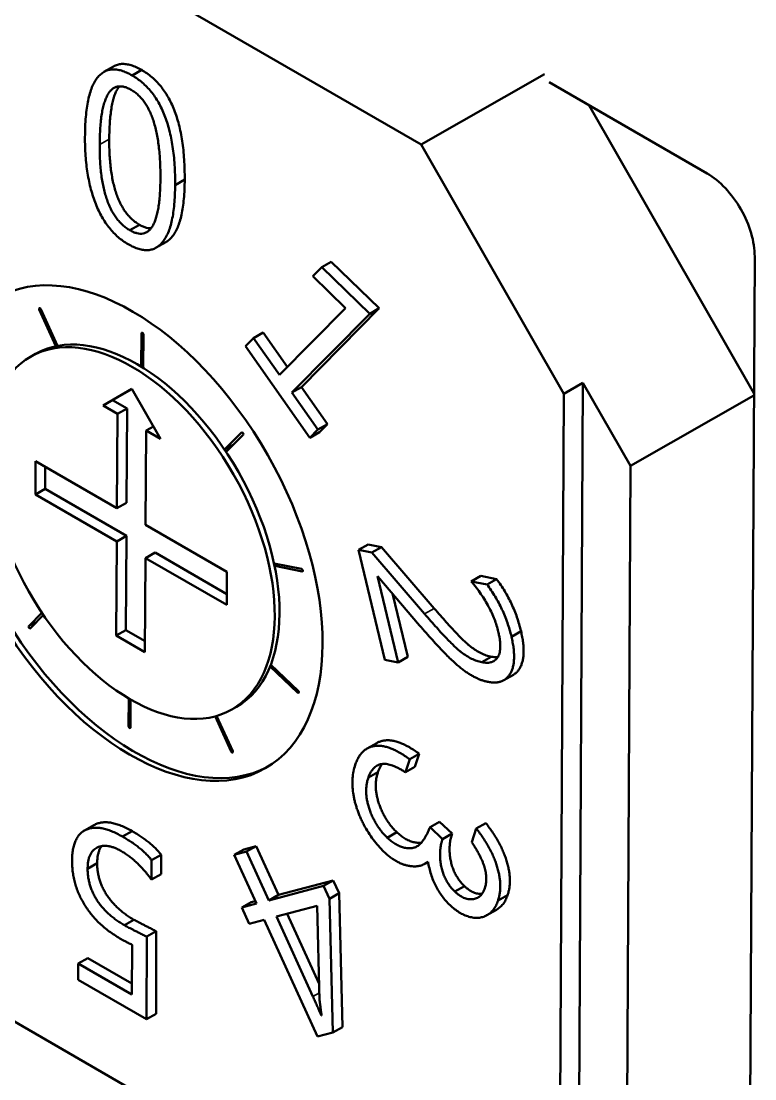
# Model space of a CAD drawing. Header units: millimetres. Extents: x -32 to 1138, y -135 to 348.
# Drawn here: x 323 to 327.34, y 273.3 to 279.55 of the extents above; entities that cross this region are included whole.
import ezdxf

# ---------------------------------------------------------------- set-up
doc = ezdxf.new("R2010")
doc.units = ezdxf.units.MM
doc.layers.add('외형선(ISO)', color=7, linetype='Continuous', lineweight=50)
doc.layers.add('좁은 외형선(ISO)', color=7, linetype='Continuous', lineweight=35)

msp = doc.modelspace()

# ---------------------------------------------------------------- linework, layer by layer
at = {"layer": '외형선(ISO)'}
for p, q in [((325.3687, 278.82522), (321.12606, 281.27471)), ((323.49374, 279.25434), (323.55031, 279.28661)), ((323.7166, 279.26603), (323.66003, 279.23376)), ((325.3687, 278.82522), (326.09766, 279.24105)), ((327.05916, 278.65416), (326.12484, 279.19359)), ((326.36184, 279.05676), (327.33614, 277.3557)), ((326.21216, 277.35262), (325.3687, 278.82522)), ((323.97103, 278.61802), (323.91446, 278.58576)), ((323.70284, 278.35152), (323.64628, 278.31925)), ((323.80284, 278.21609), (323.85941, 278.24835)), ((324.83742, 278.13244), (324.78085, 278.10017)), ((324.83742, 278.13244), (325.12122, 277.85801)), ((327.30852, 272.005), (327.34031, 278.16329)), ((324.72926, 278.04781), (324.78085, 278.10017)), ((324.78085, 278.10017), (325.06465, 277.82575)), ((324.92213, 277.85926), (324.72926, 278.04781)), ((323.20974, 277.63406), (323.11081, 277.85066)), ((323.12, 277.85308), (323.21893, 277.63648)), ((324.53173, 277.46351), (324.92213, 277.85926)), ((325.06465, 277.82575), (324.60484, 277.3595)), ((325.12122, 277.85801), (324.66141, 277.39177)), ((325.12122, 277.85801), (325.06465, 277.82575)), ((323.71439, 277.51299), (323.71541, 277.70953)), ((323.72672, 277.703), (323.7257, 277.50646)), ((324.43462, 277.71422), (324.37805, 277.68195)), ((324.43462, 277.71422), (324.578, 277.51041)), ((323.21791, 277.63872), (323.20974, 277.63406)), ((323.21893, 277.63648), (323.20974, 277.63406)), ((324.33024, 277.63334), (324.37805, 277.68195)), ((324.71036, 277.09284), (324.33024, 277.63334)), ((324.37805, 277.68195), (324.53173, 277.46351)), ((323.08843, 277.5878), (323.06014, 277.57166)), ((323.72577, 277.51948), (323.71439, 277.51299)), ((323.7257, 277.50646), (323.71439, 277.51299)), ((323.48841, 277.28245), (323.65913, 277.38101)), ((323.6593, 277.38072), (323.54498, 277.31472)), ((323.65913, 277.38101), (323.82782, 277.08649)), ((324.66141, 277.39177), (324.60484, 277.3595)), ((324.66141, 277.39177), (324.81474, 277.17372)), ((326.32529, 277.41716), (326.21216, 277.35262)), ((326.32529, 277.41716), (326.29655, 271.84848)), ((326.60644, 276.92629), (326.32529, 277.41716)), ((323.54498, 277.31472), (323.48841, 277.28245)), ((323.54498, 277.31472), (323.62983, 277.26573)), ((324.75817, 277.14145), (324.60484, 277.3595)), ((326.18341, 271.78394), (326.21216, 277.35262)), ((327.33607, 277.3425), (326.60644, 276.92629)), ((323.57327, 277.23346), (323.48841, 277.28245)), ((323.62983, 277.26573), (323.57327, 277.23346)), ((323.62983, 277.26573), (323.62696, 276.70886)), ((323.57039, 276.67659), (323.57327, 277.23346)), ((323.74297, 277.13548), (323.7401, 276.57861)), ((323.78578, 277.1599), (323.74297, 277.13548)), ((323.82782, 277.08649), (323.74297, 277.13548)), ((324.20706, 277.02235), (324.30763, 277.12377)), ((324.75817, 277.14145), (324.71036, 277.09284)), ((324.76692, 277.12511), (324.71036, 277.09284)), ((324.75817, 277.14145), (324.81474, 277.17372)), ((324.81474, 277.17372), (324.76692, 277.12511)), ((324.31674, 277.11078), (324.21617, 277.00936)), ((324.2577, 277.05124), (324.20706, 277.02235)), ((324.21617, 277.00936), (324.20706, 277.02235)), ((323.08854, 276.75766), (323.08956, 276.9542)), ((323.08956, 276.9542), (323.57039, 276.67659)), ((323.14579, 276.92173), (323.14511, 276.78993)), ((326.58108, 272.01275), (326.60644, 276.92629)), ((323.14511, 276.78993), (323.08854, 276.75766)), ((323.56938, 276.48005), (323.08854, 276.75766)), ((323.14511, 276.78993), (323.62594, 276.51232)), ((323.62696, 276.70886), (323.57039, 276.67659)), ((323.7401, 276.57861), (324.22093, 276.301)), ((323.62594, 276.51232), (323.56938, 276.48005)), ((323.62594, 276.51232), (323.62307, 275.95545)), ((323.5665, 275.92318), (323.56938, 276.48005)), ((325.05552, 276.46206), (324.99896, 276.42979)), ((325.05552, 276.46206), (325.13387, 276.44645)), ((325.13387, 276.44645), (325.0773, 276.41418)), ((325.13387, 276.44645), (325.44586, 276.08408)), ((323.73908, 276.38207), (323.73621, 275.8252)), ((323.79565, 276.41434), (323.73908, 276.38207)), ((324.21992, 276.10446), (323.73908, 276.38207)), ((323.79565, 276.41434), (324.22025, 276.16919)), ((324.99896, 276.42979), (325.0773, 276.41418)), ((325.15364, 275.78054), (324.99896, 276.42979)), ((325.0773, 276.41418), (325.38929, 276.05181)), ((324.503, 276.33508), (324.49956, 276.34956)), ((324.49956, 276.34956), (324.66128, 276.31711)), ((324.52088, 276.34528), (324.503, 276.33508)), ((324.66471, 276.30263), (324.503, 276.33508)), ((324.22093, 276.301), (324.21992, 276.10446)), ((325.11135, 276.27408), (325.23267, 275.76492)), ((325.1134, 276.27369), (325.11135, 276.27408)), ((325.35961, 275.98385), (325.1134, 276.27369)), ((325.72184, 276.27639), (325.66527, 276.24412)), ((325.72184, 276.27639), (325.81449, 276.25784)), ((325.81449, 276.25784), (325.75792, 276.22558)), ((325.66527, 276.24412), (325.75792, 276.22558)), ((325.19999, 276.17175), (325.28924, 275.79719)), ((323.0493, 275.98015), (323.12702, 276.05852)), ((323.13593, 276.04533), (323.05841, 275.96716)), ((323.62307, 275.95545), (323.5665, 275.92318)), ((323.62307, 275.95545), (323.73654, 275.88994)), ((325.959, 275.94913), (325.90243, 275.91686)), ((323.73621, 275.8252), (323.5665, 275.92318)), ((324.47662, 275.74115), (324.48018, 275.7516)), ((324.48018, 275.7516), (324.64126, 275.59768)), ((325.23267, 275.76492), (325.15364, 275.78054)), ((325.23267, 275.76492), (325.28924, 275.79719)), ((325.78331, 275.79863), (325.72674, 275.76636)), ((324.48569, 275.74633), (324.47662, 275.74115)), ((324.6377, 275.58723), (324.47662, 275.74115)), ((325.85764, 275.66011), (325.91421, 275.69238)), ((323.63932, 275.38793), (323.64017, 275.55216)), ((323.65148, 275.54557), (323.65064, 275.3814)), ((324.27762, 275.50313), (324.24933, 275.487)), ((324.24604, 275.23785), (324.15066, 275.44668)), ((324.15979, 275.44922), (324.25523, 275.24027)), ((325.04956, 275.25656), (325.10613, 275.28883)), ((325.30119, 275.19255), (325.2754, 275.11603)), ((325.35776, 275.22482), (325.30119, 275.19255)), ((325.35776, 275.22482), (325.33196, 275.14829)), ((325.33196, 275.14829), (325.2754, 275.11603)), ((325.11324, 275.11701), (325.05667, 275.08475)), ((325.47776, 274.82364), (325.42119, 274.79137)), ((325.47776, 274.82364), (325.55138, 274.75348)), ((325.75083, 274.81583), (325.69426, 274.78357)), ((323.37784, 274.77131), (323.43441, 274.80358)), ((323.65946, 274.76845), (323.60289, 274.73618)), ((325.22478, 274.76178), (325.16821, 274.72952)), ((325.42119, 274.79137), (325.49482, 274.72122)), ((325.55138, 274.75348), (325.49482, 274.72122)), ((325.66726, 274.70379), (325.69426, 274.78357)), ((321.09224, 274.72333), (326.18341, 271.78394)), ((323.77538, 274.59632), (323.83195, 274.62859)), ((323.83195, 274.62859), (323.83153, 274.51431)), ((324.32046, 274.66027), (324.2639, 274.62801)), ((324.2639, 274.62801), (324.33679, 274.64732)), ((324.3959, 274.33974), (324.2639, 274.62801)), ((324.32046, 274.66027), (324.39336, 274.67959)), ((324.39336, 274.67959), (324.33679, 274.64732)), ((324.33679, 274.64732), (324.46879, 274.35906)), ((324.39336, 274.67959), (324.52536, 274.39133)), ((323.45355, 274.57853), (323.39699, 274.54626)), ((323.77538, 274.59632), (323.77496, 274.48204)), ((325.39016, 274.57493), (325.40953, 274.58598)), ((323.83153, 274.51431), (323.77496, 274.48204)), ((324.46879, 274.35906), (324.79179, 274.44505)), ((324.52536, 274.39133), (324.84836, 274.47732)), ((324.84836, 274.47732), (324.79179, 274.44505)), ((324.79179, 274.44505), (324.82686, 274.36853)), ((324.84836, 274.47732), (324.88343, 274.4008)), ((325.62412, 274.44356), (325.56755, 274.41129)), ((324.52536, 274.39133), (324.46879, 274.35906)), ((324.88343, 274.4008), (324.82686, 274.36853)), ((324.88343, 274.4008), (324.90287, 273.61007)), ((325.87973, 274.38977), (325.82317, 274.3575)), ((324.36438, 274.34863), (324.30781, 274.31636)), ((324.30781, 274.31636), (324.3959, 274.33974)), ((324.35164, 274.22076), (324.30781, 274.31636)), ((324.36438, 274.34863), (324.38885, 274.35513)), ((324.75351, 274.32756), (324.51263, 274.26346)), ((324.76852, 273.76822), (324.75351, 274.32756)), ((324.82686, 274.36853), (324.84631, 273.5778)), ((324.51263, 274.26346), (324.72926, 273.7905)), ((324.76589, 273.86628), (324.57622, 274.28038)), ((325.7573, 274.27156), (325.81387, 274.30383)), ((323.67073, 274.24484), (323.61417, 274.21257)), ((324.43973, 274.24414), (324.35164, 274.22076)), ((324.75582, 273.55382), (324.43973, 274.24414)), ((323.74662, 274.14459), (323.74496, 273.65707)), ((323.80319, 274.17685), (323.74662, 274.14459)), ((323.80319, 274.17685), (323.80153, 273.68934)), ((323.65877, 273.80319), (323.65977, 274.0966)), ((323.39747, 274.01838), (323.3409, 273.98611)), ((323.39747, 274.01838), (323.65899, 273.86788)), ((323.34058, 273.88975), (323.3409, 273.98611)), ((323.3409, 273.98611), (323.65877, 273.80319)), ((323.74496, 273.65707), (323.34058, 273.88975)), ((323.80153, 273.68934), (323.74496, 273.65707)), ((324.78025, 273.6794), (324.77846, 273.67837)), ((324.77846, 273.67837), (324.78034, 273.67887)), ((324.84631, 273.5778), (324.75582, 273.55382)), ((324.90287, 273.61007), (324.84631, 273.5778))]:
    msp.add_line(p, q, dxfattribs=at)
for centre, major_axis, start_param, end_param in [((327.05747, 278.32659), (-0.1982, 0.34744), 3.9299978, 5.5007942), ((323.68302, 276.54546), (-0.79279, 1.38978), 0.0175212, 3.1240714), ((323.11541, 277.85187), (-0.00396, 0.00695), 4.5583164, 7.699909), ((323.68302, 276.54546), (-0.5946, 1.04233), 3.1415927, 6.2831853), ((323.72106, 277.70626), (-0.00396, 0.00695), 3.9299978, 7.0715905), ((324.31219, 277.11727), (-0.00396, 0.00695), 3.3016793, 6.443272), ((324.66299, 276.30987), (0.00396, -0.00695), 5.8149534, 8.9565461), ((323.05385, 275.97365), (0.00396, -0.00695), 3.3016793, 6.443272), ((324.63948, 275.59246), (0.00396, -0.00695), 5.1866349, 8.3282276), ((323.64498, 275.38466), (0.00396, -0.00695), 3.9299978, 7.0715905), ((324.25064, 275.23906), (0.00396, -0.00695), 4.5583164, 7.699909)]:
    msp.add_ellipse(centre, major_axis=major_axis, ratio=0.5807915, start_param=start_param, end_param=end_param, dxfattribs=at)
for major_axis in [(-0.79279, 1.38978), (-0.5946, 1.04233)]:
    msp.add_ellipse((323.65474, 276.52933), major_axis=major_axis, ratio=0.5807915, dxfattribs=at)
for points, knots in [([(323.38129, 278.86969), (323.38164, 278.89042), (323.38233, 278.93067), (323.38577, 278.98768), (323.39162, 279.03935), (323.39969, 279.08572), (323.40965, 279.12721), (323.42205, 279.16334), (323.43669, 279.19425), (323.45353, 279.21991), (323.47251, 279.24027), (323.49358, 279.25524), (323.51642, 279.26525), (323.54136, 279.26986), (323.56843, 279.26862), (323.59723, 279.26259), (323.62805, 279.25095), (323.64919, 279.23959), (323.66003, 279.23376)], [0, 0, 0, 0, 0.0000955612, 0.0001855723, 0.0002696794, 0.0003484138, 0.0004220098, 0.0004912695, 0.0005560052, 0.0006170518, 0.0006750636, 0.0007299535, 0.000782974, 0.0008350541, 0.0008870718, 0.0009399968, 0.0009945751, 0.0010520531, 0.0010520531, 0.0010520531, 0.0010520531]), ([(323.55031, 279.28661), (323.55048, 279.28671), (323.5578, 279.29086), (323.57299, 279.29752), (323.59793, 279.30213), (323.625, 279.30089), (323.6538, 279.29486), (323.68461, 279.28322), (323.70575, 279.27186), (323.7166, 279.26603)], [0.00072866624, 0.00072866624, 0.00072866624, 0.00072866624, 0.00072995355, 0.00078297402, 0.00083505411, 0.00088707177, 0.00093999682, 0.00099457507, 0.0010520531, 0.0010520531, 0.0010520531, 0.0010520531]), ([(323.7166, 279.26603), (323.72699, 279.25968), (323.74723, 279.24732), (323.77651, 279.22423), (323.80395, 279.19891), (323.82918, 279.17034), (323.85237, 279.13914), (323.87348, 279.10517), (323.89262, 279.06853), (323.90955, 279.02908), (323.92447, 278.98704), (323.93715, 278.94221), (323.94786, 278.89473), (323.95683, 278.84446), (323.96345, 278.7916), (323.96795, 278.73606), (323.97081, 278.67757), (323.97095, 278.63828), (323.97103, 278.61802)], [0, 0, 0, 0, 0.00005493988, 0.00010698356, 0.00015714569, 0.00020622393, 0.00025469603, 0.00030418726, 0.00035559596, 0.00040914008, 0.00046639707, 0.00052718477, 0.0005927969, 0.00066303542, 0.00073809192, 0.00081889945, 0.00090540187, 0.00099744905, 0.00099744905, 0.00099744905, 0.00099744905]), ([(323.66003, 279.23376), (323.67042, 279.22741), (323.69066, 279.21505), (323.71995, 279.19197), (323.74738, 279.16664), (323.77262, 279.13808), (323.79581, 279.10687), (323.81691, 279.0729), (323.83605, 279.03626), (323.85298, 278.99681), (323.8679, 278.95477), (323.88059, 278.90994), (323.89129, 278.86246), (323.90027, 278.81219), (323.90688, 278.75933), (323.91139, 278.7038), (323.91424, 278.6453), (323.91438, 278.60601), (323.91446, 278.58576)], [0, 0, 0, 0, 0.00005493704, 0.00010697803, 0.00015713757, 0.00020621328, 0.00025468287, 0.00030417154, 0.00035557759, 0.00040911894, 0.00046637297, 0.00052715753, 0.00059276627, 0.00066300116, 0.00073805378, 0.00081885713, 0.00090535508, 0.00099739751, 0.00099739751, 0.00099739751, 0.00099739751]), ([(323.46834, 278.82496), (323.46854, 278.84223), (323.46892, 278.87573), (323.47146, 278.92313), (323.47511, 278.96656), (323.48046, 279.00557), (323.48697, 279.04062), (323.49516, 279.0713), (323.50455, 279.09804), (323.51558, 279.12043), (323.52793, 279.13876), (323.54165, 279.15304), (323.55699, 279.16297), (323.5738, 279.16868), (323.59219, 279.16979), (323.61181, 279.16716), (323.63304, 279.15982), (323.64766, 279.15209), (323.65516, 279.14812)], [0, 0, 0, 0, 0.00007937639, 0.00015403589, 0.00022346924, 0.00028813623, 0.00034815764, 0.00040379517, 0.00045522813, 0.00050287737, 0.00054702857, 0.00058816268, 0.00062707935, 0.00066454776, 0.00070101872, 0.00073764794, 0.00077538195, 0.00081515772, 0.00081515772, 0.00081515772, 0.00081515772]), ([(323.52491, 278.85723), (323.52511, 278.87449), (323.52548, 278.908), (323.52802, 278.9554), (323.53168, 278.99883), (323.53702, 279.03784), (323.54354, 279.07289), (323.55172, 279.10357), (323.56112, 279.13031), (323.57178, 279.15196), (323.5798, 279.16404), (323.58374, 279.16911)], [0, 0, 0, 0, 0.00007937639, 0.00015403589, 0.00022346924, 0.00028813623, 0.00034815764, 0.00040379517, 0.00045522813, 0.00050287737, 0.00054229009, 0.00054229009, 0.00054229009, 0.00054229009]), ([(323.65516, 279.14812), (323.66221, 279.1438), (323.67601, 279.13535), (323.69594, 279.11837), (323.71463, 279.09943), (323.73174, 279.0776), (323.74756, 279.05348), (323.76171, 279.0267), (323.77456, 278.99748), (323.78619, 278.9658), (323.79614, 278.93159), (323.80478, 278.8949), (323.81199, 278.85575), (323.81788, 278.81412), (323.82236, 278.77), (323.82546, 278.72335), (323.82727, 278.6741), (323.82733, 278.6408), (323.82737, 278.6236)], [0, 0, 0, 0, 0.00003716591, 0.00007272272, 0.00010766151, 0.0001423897, 0.00017789238, 0.00021537587, 0.0002551206, 0.00029808852, 0.00034447267, 0.00039479317, 0.0004493457, 0.00050806827, 0.00057143581, 0.00063959526, 0.00071266464, 0.00079073975, 0.00079073975, 0.00079073975, 0.00079073975]), ([(323.6363, 278.23655), (323.62614, 278.24278), (323.60631, 278.25495), (323.57749, 278.27756), (323.55064, 278.30331), (323.52543, 278.33159), (323.50246, 278.36324), (323.48104, 278.39737), (323.46199, 278.43468), (323.44463, 278.47454), (323.42941, 278.51688), (323.41611, 278.5614), (323.4053, 278.60791), (323.39607, 278.65652), (323.38936, 278.70702), (323.38431, 278.75968), (323.38156, 278.81433), (323.38138, 278.85088), (323.38129, 278.86969)], [0, 0, 0, 0, 0.00005347997, 0.00010438809, 0.00015363112, 0.00020220001, 0.00025076615, 0.0003004365, 0.00035204424, 0.00040656975, 0.00046382735, 0.00052410945, 0.00058778566, 0.00065514332, 0.00072635595, 0.00080209563, 0.00088222166, 0.00096725762, 0.00096725762, 0.00096725762, 0.00096725762]), ([(323.64628, 278.31925), (323.639, 278.32373), (323.62479, 278.3325), (323.60421, 278.34927), (323.58502, 278.3682), (323.56739, 278.38967), (323.55105, 278.41326), (323.53633, 278.43939), (323.523, 278.46774), (323.51115, 278.4984), (323.50087, 278.53126), (323.49183, 278.56652), (323.48425, 278.60404), (323.47825, 278.6438), (323.47348, 278.68596), (323.47053, 278.73025), (323.46839, 278.77718), (323.46836, 278.80869), (323.46834, 278.82496)], [0, 0, 0, 0, 0.0000383722, 0.00007498712, 0.00011057042, 0.00014564823, 0.00018113329, 0.00021815788, 0.000257234, 0.00029854189, 0.00034326188, 0.00039124299, 0.00044335862, 0.00049921996, 0.00055938947, 0.0006242929, 0.00069351723, 0.00076742907, 0.00076742907, 0.00076742907, 0.00076742907]), ([(323.70284, 278.35152), (323.69557, 278.356), (323.68136, 278.36476), (323.66078, 278.38154), (323.64158, 278.40047), (323.62396, 278.42194), (323.60762, 278.44553), (323.5929, 278.47166), (323.57956, 278.50001), (323.56772, 278.53067), (323.55744, 278.56353), (323.5484, 278.59879), (323.54082, 278.6363), (323.53482, 278.67607), (323.53005, 278.71823), (323.5271, 278.76252), (323.52495, 278.80945), (323.52493, 278.84096), (323.52491, 278.85723)], [0, 0, 0, 0, 0.0000383722, 0.00007498712, 0.00011057042, 0.00014564823, 0.00018113329, 0.00021815788, 0.000257234, 0.00029854189, 0.00034326188, 0.00039124299, 0.00044335862, 0.00049921996, 0.00055938947, 0.0006242929, 0.00069351723, 0.00076742907, 0.00076742907, 0.00076742907, 0.00076742907]), ([(323.82737, 278.6236), (323.82716, 278.6072), (323.82675, 278.57549), (323.8245, 278.53041), (323.82075, 278.48943), (323.81567, 278.45235), (323.80922, 278.41928), (323.80153, 278.39001), (323.79218, 278.365), (323.78171, 278.34365), (323.76974, 278.32642), (323.75632, 278.31309), (323.74134, 278.30412), (323.72518, 278.29864), (323.70732, 278.29792), (323.68828, 278.30066), (323.6677, 278.30773), (323.65355, 278.31534), (323.64628, 278.31925)], [0, 0, 0, 0, 0.00007539475, 0.00014576651, 0.00021184253, 0.0002731331, 0.00033009078, 0.00038290697, 0.00043192029, 0.00047696118, 0.00051920559, 0.00055849039, 0.00059587028, 0.00063161571, 0.00066682721, 0.00070236638, 0.00073882639, 0.00077734484, 0.00077734484, 0.00077734484, 0.00077734484]), ([(323.91446, 278.58576), (323.91411, 278.56595), (323.91343, 278.52753), (323.90998, 278.47308), (323.90413, 278.42366), (323.89613, 278.379), (323.88594, 278.3392), (323.87355, 278.3042), (323.85872, 278.27441), (323.84192, 278.24927), (323.8229, 278.22937), (323.80196, 278.21451), (323.77901, 278.20506), (323.7543, 278.20043), (323.72738, 278.20176), (323.69871, 278.20806), (323.66815, 278.21911), (323.64709, 278.23064), (323.6363, 278.23655)], [0, 0, 0, 0, 0.0000913661, 0.0001771891, 0.0002580242, 0.0003341063, 0.0004057423, 0.0004730146, 0.0005367759, 0.000597041, 0.0006545684, 0.0007092409, 0.000761874, 0.0008135438, 0.0008651682, 0.0009177223, 0.0009720628, 0.0010292305, 0.0010292305, 0.0010292305, 0.0010292305]), ([(323.97103, 278.61802), (323.97068, 278.59821), (323.97, 278.55979), (323.96655, 278.50535), (323.96069, 278.45593), (323.9527, 278.41127), (323.94251, 278.37147), (323.93012, 278.33647), (323.91529, 278.30668), (323.89849, 278.28153), (323.87991, 278.2621), (323.86623, 278.25225), (323.85941, 278.24835)], [0, 0, 0, 0, 0.00009136607, 0.00017718915, 0.00025802417, 0.00033410634, 0.00040574227, 0.0004730146, 0.00053677586, 0.00059704096, 0.00065456836, 0.00070525074, 0.00070525074, 0.00070525074, 0.00070525074]), ([(323.77239, 278.3307), (323.76957, 278.33057), (323.76064, 278.33065), (323.74485, 278.33293), (323.72427, 278.34), (323.71012, 278.34761), (323.70284, 278.35152)], [0.00064992167, 0.00064992167, 0.00064992167, 0.00064992167, 0.00066682721, 0.00070236638, 0.00073882639, 0.00077734484, 0.00077734484, 0.00077734484, 0.00077734484]), ([(325.81449, 276.25784), (325.82295, 276.24616), (325.83973, 276.22299), (325.86273, 276.18652), (325.88408, 276.14932), (325.9031, 276.11098), (325.92017, 276.07175), (325.93537, 276.03166), (325.94858, 275.99057), (325.95549, 275.96308), (325.959, 275.94913)], [0, 0, 0, 0, 0.00005438541, 0.00010778712, 0.00016081062, 0.00021409605, 0.00026762546, 0.00032194848, 0.00037755509, 0.00043483078, 0.00043483078, 0.00043483078, 0.00043483078]), ([(325.82485, 275.94685), (325.82171, 275.95903), (325.81544, 275.98337), (325.80221, 276.02039), (325.78629, 276.0575), (325.76766, 276.09481), (325.74618, 276.13222), (325.72191, 276.16968), (325.69486, 276.20739), (325.67531, 276.23166), (325.66527, 276.24412)], [0, 0, 0, 0, 0.00004984099, 0.00009959001, 0.00015012289, 0.00020182047, 0.00025495662, 0.00031043264, 0.00036825689, 0.00042921776, 0.00042921776, 0.00042921776, 0.00042921776]), ([(325.75792, 276.22558), (325.76639, 276.21389), (325.78316, 276.19072), (325.80617, 276.15425), (325.82751, 276.11706), (325.84653, 276.07871), (325.8636, 276.03949), (325.87881, 275.99939), (325.89202, 275.9583), (325.89893, 275.93081), (325.90243, 275.91686)], [0, 0, 0, 0, 0.00005438541, 0.00010778712, 0.00016081062, 0.00021409605, 0.00026762546, 0.00032194848, 0.00037755509, 0.00043483078, 0.00043483078, 0.00043483078, 0.00043483078]), ([(325.44586, 276.08408), (325.45814, 276.06981), (325.4817, 276.04244), (325.51593, 276.00409), (325.54712, 275.96946), (325.57557, 275.93931), (325.60108, 275.91298), (325.62373, 275.89072), (325.64362, 275.87263), (325.66614, 275.85401), (325.69246, 275.83603), (325.72323, 275.81883), (325.75376, 275.80571), (325.77343, 275.801), (325.78331, 275.79863)], [0, 0, 0, 0, 0.00007332352, 0.00014060067, 0.00020143708, 0.00025628977, 0.00030475991, 0.00034745931, 0.00038409753, 0.00041489376, 0.00047001405, 0.00052427149, 0.00057840406, 0.0006329387, 0.0006329387, 0.0006329387, 0.0006329387]), ([(325.38929, 276.05181), (325.40157, 276.03754), (325.42513, 276.01017), (325.45936, 275.97182), (325.49056, 275.93719), (325.519, 275.90705), (325.54451, 275.88071), (325.56717, 275.85845), (325.58705, 275.84036), (325.60957, 275.82174), (325.63589, 275.80377), (325.66666, 275.78656), (325.69719, 275.77344), (325.71686, 275.76873), (325.72674, 275.76636)], [0, 0, 0, 0, 0.00007332352, 0.00014060067, 0.00020143708, 0.00025628977, 0.00030475991, 0.00034745931, 0.00038409753, 0.00041489376, 0.00047001405, 0.00052427149, 0.00057840406, 0.0006329387, 0.0006329387, 0.0006329387, 0.0006329387]), ([(325.7616, 275.65067), (325.75538, 275.65207), (325.74298, 275.65485), (325.72399, 275.66084), (325.70471, 275.66867), (325.68512, 275.678), (325.66519, 275.68892), (325.64499, 275.7014), (325.6245, 275.71536), (325.60341, 275.73143), (325.58086, 275.75003), (325.55641, 275.77244), (325.52943, 275.79827), (325.50019, 275.82821), (325.4683, 275.86144), (325.43421, 275.89894), (325.39761, 275.93992), (325.37258, 275.96886), (325.35961, 275.98385)], [0, 0, 0, 0, 0.00003424601, 0.00006825898, 0.00010241877, 0.00013692602, 0.00017191292, 0.00020750628, 0.00024352888, 0.00028043858, 0.00032019132, 0.00036523638, 0.00041496034, 0.00047020593, 0.00053082417, 0.00059653687, 0.00066781705, 0.00074442203, 0.00074442203, 0.00074442203, 0.00074442203]), ([(325.72674, 275.76636), (325.73245, 275.7654), (325.74358, 275.76352), (325.75934, 275.76276), (325.77374, 275.76385), (325.78652, 275.76719), (325.79801, 275.77208), (325.80799, 275.77905), (325.81658, 275.78792), (325.8237, 275.79872), (325.82915, 275.81148), (325.83344, 275.82562), (325.83582, 275.84176), (325.83677, 275.85947), (325.83612, 275.87894), (325.83405, 275.90004), (325.83013, 275.92291), (325.82664, 275.93873), (325.82485, 275.94685)], [0, 0, 0, 0, 0.00003168514, 0.00006173827, 0.00009048791, 0.00011795097, 0.00014406074, 0.00016972708, 0.00019528999, 0.00022069002, 0.00024629435, 0.00027225489, 0.00029873408, 0.0003261134, 0.00035466579, 0.00038492683, 0.0004165785, 0.00044996802, 0.00044996802, 0.00044996802, 0.00044996802]), ([(325.959, 275.94913), (325.9615, 275.93772), (325.96638, 275.91545), (325.9716, 275.88329), (325.97435, 275.85335), (325.97494, 275.82551), (325.97327, 275.79983), (325.96947, 275.77618), (325.96308, 275.75493), (325.95488, 275.7356), (325.94459, 275.71876), (325.93216, 275.70493), (325.9216, 275.69677), (325.91536, 275.69304), (325.91421, 275.69238)], [0, 0, 0, 0, 0.00004690598, 0.00009151602, 0.00013427726, 0.00017556883, 0.00021544827, 0.00025459916, 0.0002935106, 0.00033244016, 0.00037095645, 0.00040900634, 0.00044691461, 0.00045536857, 0.00045536857, 0.00045536857, 0.00045536857]), ([(325.90243, 275.91686), (325.90493, 275.90545), (325.90981, 275.88319), (325.91503, 275.85103), (325.91778, 275.82109), (325.91838, 275.79325), (325.9167, 275.76756), (325.9129, 275.74391), (325.90651, 275.72266), (325.89832, 275.70333), (325.88803, 275.68649), (325.87559, 275.67266), (325.86131, 275.66163), (325.84511, 275.65354), (325.8271, 275.64817), (325.80693, 275.64633), (325.7851, 275.64671), (325.76955, 275.64933), (325.7616, 275.65067)], [0, 0, 0, 0, 0.00004690598, 0.00009151602, 0.00013427726, 0.00017556883, 0.00021544827, 0.00025459916, 0.0002935106, 0.00033244016, 0.00037095645, 0.00040900634, 0.00044691461, 0.00048514944, 0.00052416723, 0.00056450065, 0.00060660422, 0.00065067237, 0.00065067237, 0.00065067237, 0.00065067237]), ([(325.78331, 275.79863), (325.78902, 275.79767), (325.80015, 275.79579), (325.81275, 275.79518), (325.81964, 275.79543), (325.82143, 275.79554)], [0, 0, 0, 0, 0.000031685137, 0.000061738275, 0.000072396176, 0.000072396176, 0.000072396176, 0.000072396176]), ([(324.97898, 275.16021), (324.98195, 275.1683), (324.98777, 275.18418), (324.99877, 275.20508), (325.0109, 275.22359), (325.02486, 275.23888), (325.04037, 275.25137), (325.05725, 275.2612), (325.07576, 275.26806), (325.09568, 275.27214), (325.11703, 275.27324), (325.13965, 275.27137), (325.1636, 275.26594), (325.18877, 275.25757), (325.21518, 275.246), (325.2428, 275.23144), (325.27166, 275.21356), (325.29118, 275.19967), (325.30119, 275.19255)], [0, 0, 0, 0, 0.00004689546, 0.00009205157, 0.00013562184, 0.0001782256, 0.00022007289, 0.00026174832, 0.00030298667, 0.00034500933, 0.00038736696, 0.00043004864, 0.00047364331, 0.00051836268, 0.00056484633, 0.00061311329, 0.00066345061, 0.00071640931, 0.00071640931, 0.00071640931, 0.00071640931]), ([(325.10613, 275.28883), (325.10875, 275.29032), (325.11714, 275.2947), (325.13233, 275.30033), (325.15225, 275.30441), (325.1736, 275.30551), (325.19622, 275.30364), (325.22017, 275.29821), (325.24533, 275.28983), (325.27174, 275.27827), (325.29937, 275.2637), (325.32823, 275.24583), (325.34775, 275.23194), (325.35776, 275.22482)], [0.00024248814, 0.00024248814, 0.00024248814, 0.00024248814, 0.00026174832, 0.00030298667, 0.00034500933, 0.00038736696, 0.00043004864, 0.00047364331, 0.00051836268, 0.00056484633, 0.00061311329, 0.00066345061, 0.00071640931, 0.00071640931, 0.00071640931, 0.00071640931]), ([(325.14869, 274.64621), (325.13758, 274.65733), (325.11534, 274.67958), (325.08448, 274.71819), (325.05566, 274.76009), (325.03415, 274.79764), (325.0182, 274.82872), (325.00749, 274.85228), (324.99778, 274.87579), (324.98921, 274.89926), (324.98182, 274.92273), (324.9756, 274.94611), (324.97066, 274.96939), (324.96528, 275.00038), (324.96189, 275.03824), (324.96244, 275.08163), (324.96794, 275.12281), (324.97525, 275.14757), (324.97898, 275.16021)], [0, 0, 0, 0, 0.00006215607, 0.00012443188, 0.00018714757, 0.00025200498, 0.00028475816, 0.00031716156, 0.00034888597, 0.00038073313, 0.00041245195, 0.0004442043, 0.00047615155, 0.00050851661, 0.00057359991, 0.00063911711, 0.00070586863, 0.00077542549, 0.00077542549, 0.00077542549, 0.00077542549]), ([(325.14268, 275.166), (325.13777, 275.16526), (325.12796, 275.16379), (325.11452, 275.15874), (325.10192, 275.15202), (325.09058, 275.14286), (325.08049, 275.1314), (325.07135, 275.118), (325.06316, 275.10257), (325.05887, 275.09077), (325.05667, 275.08475)], [0, 0, 0, 0, 0.00003046879, 0.00006090226, 0.00009138428, 0.00012219811, 0.00015366367, 0.00018596527, 0.00021958263, 0.00025461863, 0.00025461863, 0.00025461863, 0.00025461863]), ([(325.13885, 275.16541), (325.13835, 275.16479), (325.13457, 275.16002), (325.12792, 275.15027), (325.11973, 275.13484), (325.11543, 275.12304), (325.11324, 275.11701)], [0.00014871108, 0.00014871108, 0.00014871108, 0.00014871108, 0.00015366367, 0.00018596527, 0.00021958263, 0.00025461863, 0.00025461863, 0.00025461863, 0.00025461863]), ([(325.2754, 275.11603), (325.26849, 275.12039), (325.25512, 275.12883), (325.2356, 275.13935), (325.21726, 275.14849), (325.20003, 275.1557), (325.18401, 275.16097), (325.16903, 275.16475), (325.15528, 275.16646), (325.14679, 275.16615), (325.14268, 275.166)], [0, 0, 0, 0, 0.00003667913, 0.00007094653, 0.00010348806, 0.00013412744, 0.00016300549, 0.00019020581, 0.00021637581, 0.00024096807, 0.00024096807, 0.00024096807, 0.00024096807]), ([(325.05667, 275.08475), (325.05446, 275.0777), (325.05013, 275.06392), (325.04596, 275.04173), (325.04372, 275.0191), (325.04362, 274.99581), (325.04537, 274.97212), (325.04889, 274.94798), (325.05494, 274.9232), (325.06256, 274.89824), (325.07174, 274.8735), (325.08223, 274.84964), (325.09372, 274.82683), (325.10651, 274.80521), (325.12027, 274.78458), (325.13502, 274.76485), (325.15113, 274.74644), (325.16246, 274.73521), (325.16821, 274.72952)], [0, 0, 0, 0, 0.0000391771, 0.00007666175, 0.00011274923, 0.00014747339, 0.00018175975, 0.000215344, 0.00024875602, 0.00028277804, 0.00031638982, 0.00034882533, 0.00038021335, 0.00041106928, 0.00044170748, 0.00047241461, 0.00050347398, 0.00053550093, 0.00053550093, 0.00053550093, 0.00053550093]), ([(325.11324, 275.11701), (325.11103, 275.10997), (325.1067, 275.09619), (325.10253, 275.074), (325.10029, 275.05137), (325.10019, 275.02808), (325.10194, 275.00439), (325.10546, 274.98025), (325.1115, 274.95547), (325.11913, 274.93051), (325.12831, 274.90577), (325.13879, 274.88191), (325.15029, 274.8591), (325.16307, 274.83748), (325.17684, 274.81685), (325.19159, 274.79712), (325.20769, 274.7787), (325.21903, 274.76748), (325.22478, 274.76178)], [0, 0, 0, 0, 0.0000391771, 0.00007666175, 0.00011274923, 0.00014747339, 0.00018175975, 0.000215344, 0.00024875602, 0.00028277804, 0.00031638982, 0.00034882533, 0.00038021335, 0.00041106928, 0.00044170748, 0.00047241461, 0.00050347398, 0.00053550093, 0.00053550093, 0.00053550093, 0.00053550093]), ([(323.43441, 274.80358), (323.43742, 274.8053), (323.4471, 274.81028), (323.46459, 274.81645), (323.48758, 274.82044), (323.51219, 274.82088), (323.53852, 274.81758), (323.56647, 274.81064), (323.596, 274.80032), (323.62719, 274.78629), (323.64851, 274.7745), (323.65946, 274.76845)], [0.00036349524, 0.00036349524, 0.00036349524, 0.00036349524, 0.00038557578, 0.00043282462, 0.00048021197, 0.0005282328, 0.00057697822, 0.00062757972, 0.0006798741, 0.0007341813, 0.00079146385, 0.00079146385, 0.00079146385, 0.00079146385]), ([(325.75083, 274.81583), (325.75829, 274.80618), (325.77285, 274.78735), (325.79317, 274.75828), (325.81154, 274.72933), (325.82825, 274.70057), (325.84282, 274.67183), (325.85566, 274.64332), (325.86675, 274.61484), (325.87568, 274.58666), (325.88295, 274.5589), (325.88821, 274.53199), (325.89179, 274.5059), (325.89307, 274.48089), (325.89288, 274.45648), (325.89051, 274.43312), (325.88605, 274.41083), (325.88186, 274.39687), (325.87973, 274.38977)], [0, 0, 0, 0, 0.00004621454, 0.0000901435, 0.00013284229, 0.00017393326, 0.00021369186, 0.00025280302, 0.00029113556, 0.00032953638, 0.00036724292, 0.00040454098, 0.00044113841, 0.00047759361, 0.00051454722, 0.00055199854, 0.00058998665, 0.00062924399, 0.00062924399, 0.00062924399, 0.00062924399]), ([(323.30517, 274.59295), (323.30543, 274.60466), (323.30594, 274.62751), (323.30996, 274.65898), (323.31631, 274.68716), (323.32537, 274.71186), (323.33701, 274.73308), (323.35084, 274.75141), (323.36773, 274.76566), (323.3868, 274.7767), (323.40803, 274.78418), (323.43101, 274.78817), (323.45562, 274.78861), (323.48195, 274.78532), (323.5099, 274.77837), (323.53944, 274.76805), (323.57062, 274.75402), (323.59194, 274.74223), (323.60289, 274.73618)], [0, 0, 0, 0, 0.00005342939, 0.00010427284, 0.00015327118, 0.00020035962, 0.00024666242, 0.00029259803, 0.00033859583, 0.00038557578, 0.00043282462, 0.00048021197, 0.0005282328, 0.00057697822, 0.00062757972, 0.0006798741, 0.0007341813, 0.00079146385, 0.00079146385, 0.00079146385, 0.00079146385]), ([(323.65946, 274.76845), (323.66886, 274.76291), (323.68701, 274.75222), (323.71333, 274.7353), (323.73776, 274.71802), (323.76036, 274.70078), (323.781, 274.6831), (323.7998, 274.66537), (323.8168, 274.64745), (323.82703, 274.63471), (323.83195, 274.62859)], [0, 0, 0, 0, 0.00004993386, 0.0000963295, 0.00013990506, 0.00018044932, 0.00021787155, 0.00025258915, 0.00028520988, 0.0003153577, 0.0003153577, 0.0003153577, 0.0003153577]), ([(325.16821, 274.72952), (325.17602, 274.72247), (325.19162, 274.7084), (325.21596, 274.69209), (325.24058, 274.6791), (325.26511, 274.67086), (325.28899, 274.66637), (325.31147, 274.6665), (325.33185, 274.67184), (325.34765, 274.67954), (325.3593, 274.68876), (325.36833, 274.6974), (325.37689, 274.70859), (325.38597, 274.72113), (325.39475, 274.73599), (325.40379, 274.75249), (325.4125, 274.77127), (325.41822, 274.78451), (325.42119, 274.79137)], [0, 0, 0, 0, 0.00004294069, 0.00008573014, 0.00012869285, 0.00017306603, 0.00021776172, 0.00026151158, 0.00030539502, 0.00035019133, 0.0003742445, 0.00040041169, 0.00042913477, 0.00046032569, 0.00049441474, 0.00053092588, 0.00057005258, 0.00061206795, 0.00061206795, 0.00061206795, 0.00061206795]), ([(325.22478, 274.76178), (325.23259, 274.75474), (325.24819, 274.74067), (325.27252, 274.72436), (325.29715, 274.71137), (325.32168, 274.70313), (325.34555, 274.69864), (325.36144, 274.69873), (325.36929, 274.69985), (325.3701, 274.69997)], [0, 0, 0, 0, 0.00004294069, 0.00008573014, 0.00012869285, 0.00017306603, 0.00021776172, 0.00026151158, 0.00026655801, 0.00026655801, 0.00026655801, 0.00026655801]), ([(325.55138, 274.75348), (325.54866, 274.74451), (325.5433, 274.72686), (325.53841, 274.69818), (325.53629, 274.66844), (325.53721, 274.63793), (325.54045, 274.60789), (325.54629, 274.57899), (325.5542, 274.55177), (325.56481, 274.52631), (325.57725, 274.50268), (325.59148, 274.48105), (325.60698, 274.46086), (325.61837, 274.44936), (325.62412, 274.44356)], [0, 0, 0, 0, 0.00004964596, 0.00009766856, 0.00014418627, 0.0001897314, 0.00023301755, 0.00027248909, 0.0003090079, 0.00034325106, 0.00037590717, 0.00040782336, 0.00043945132, 0.00047159953, 0.00047159953, 0.00047159953, 0.00047159953]), ([(325.69426, 274.78357), (325.70172, 274.77391), (325.71628, 274.75509), (325.7366, 274.72601), (325.75497, 274.69706), (325.77169, 274.6683), (325.78625, 274.63956), (325.79909, 274.61105), (325.81018, 274.58257), (325.81911, 274.55439), (325.82638, 274.52663), (325.83165, 274.49972), (325.83523, 274.47363), (325.8365, 274.44862), (325.83631, 274.42421), (325.83394, 274.40086), (325.82948, 274.37856), (325.82529, 274.3646), (325.82317, 274.3575)], [0, 0, 0, 0, 0.00004621454, 0.0000901435, 0.00013284229, 0.00017393326, 0.00021369186, 0.00025280302, 0.00029113556, 0.00032953638, 0.00036724292, 0.00040454098, 0.00044113841, 0.00047759361, 0.00051454722, 0.00055199854, 0.00058998665, 0.00062924399, 0.00062924399, 0.00062924399, 0.00062924399]), ([(323.60289, 274.73618), (323.6123, 274.73064), (323.63044, 274.71995), (323.65676, 274.70303), (323.68119, 274.68575), (323.7038, 274.66851), (323.72443, 274.65084), (323.74323, 274.6331), (323.76023, 274.61518), (323.77046, 274.60244), (323.77538, 274.59632)], [0, 0, 0, 0, 0.00004993386, 0.0000963295, 0.00013990506, 0.00018044932, 0.00021787155, 0.00025258915, 0.00028520988, 0.0003153577, 0.0003153577, 0.0003153577, 0.0003153577]), ([(325.49482, 274.72122), (325.49209, 274.71224), (325.48673, 274.69459), (325.48185, 274.66591), (325.47972, 274.63617), (325.48064, 274.60566), (325.48388, 274.57562), (325.48972, 274.54672), (325.49763, 274.5195), (325.50825, 274.49404), (325.52068, 274.47041), (325.53491, 274.44878), (325.55042, 274.42859), (325.56181, 274.41709), (325.56755, 274.41129)], [0, 0, 0, 0, 0.00004964596, 0.00009766856, 0.00014418627, 0.0001897314, 0.00023301755, 0.00027248909, 0.0003090079, 0.00034325106, 0.00037590717, 0.00040782336, 0.00043945132, 0.00047159953, 0.00047159953, 0.00047159953, 0.00047159953]), ([(325.74513, 274.43197), (325.74757, 274.44043), (325.75234, 274.45698), (325.75444, 274.48539), (325.75244, 274.5154), (325.747, 274.54184), (325.74067, 274.56384), (325.73415, 274.58135), (325.72653, 274.59974), (325.71746, 274.61892), (325.70677, 274.63892), (325.6951, 274.65996), (325.68161, 274.68163), (325.67213, 274.69627), (325.66726, 274.70379)], [0, 0, 0, 0, 0.00004644651, 0.00009080731, 0.00013400295, 0.00017734195, 0.00019997841, 0.000223774, 0.00024863534, 0.00027528487, 0.00030322123, 0.00033322191, 0.00036495467, 0.00039846318, 0.00039846318, 0.00039846318, 0.00039846318]), ([(323.59971, 274.64818), (323.59245, 274.65217), (323.57823, 274.65999), (323.55744, 274.66925), (323.53767, 274.6759), (323.51893, 274.68), (323.50113, 274.68177), (323.48429, 274.6812), (323.4685, 274.678), (323.45393, 274.67221), (323.44056, 274.66448), (323.42902, 274.65419), (323.41913, 274.6418), (323.41105, 274.62712), (323.40478, 274.61013), (323.40027, 274.59104), (323.39757, 274.56964), (323.39718, 274.55418), (323.39699, 274.54626)], [0, 0, 0, 0, 0.00003798875, 0.00007440662, 0.0001092459, 0.00014339035, 0.00017676499, 0.00020966588, 0.00024256677, 0.00027582922, 0.00030875282, 0.00034084998, 0.00037269405, 0.00040492655, 0.00043728432, 0.00047080489, 0.00050519828, 0.00054140909, 0.00054140909, 0.00054140909, 0.00054140909]), ([(323.48079, 274.68027), (323.47913, 274.67819), (323.47438, 274.67168), (323.46762, 274.65938), (323.46135, 274.6424), (323.45684, 274.62331), (323.45414, 274.6019), (323.45375, 274.58645), (323.45355, 274.57853)], [0.00035654112, 0.00035654112, 0.00035654112, 0.00035654112, 0.00037269405, 0.00040492655, 0.00043728432, 0.00047080489, 0.00050519828, 0.00054140909, 0.00054140909, 0.00054140909, 0.00054140909]), ([(323.77496, 274.48204), (323.76779, 274.49136), (323.75365, 274.50976), (323.73174, 274.53554), (323.70989, 274.55954), (323.68791, 274.5813), (323.66598, 274.60111), (323.64398, 274.61903), (323.62186, 274.6348), (323.60708, 274.64373), (323.59971, 274.64818)], [0, 0, 0, 0, 0.0000449343, 0.00008866122, 0.00013108569, 0.00017228412, 0.00021257196, 0.00025215739, 0.00029152276, 0.00033065758, 0.00033065758, 0.00033065758, 0.00033065758]), ([(325.30901, 274.56076), (325.30229, 274.56181), (325.28905, 274.56389), (325.26877, 274.56951), (325.24859, 274.57684), (325.22842, 274.58693), (325.20834, 274.59828), (325.18835, 274.61238), (325.16833, 274.62819), (325.15528, 274.64017), (325.14869, 274.64621)], [0, 0, 0, 0, 0.00003791983, 0.00007467647, 0.00011108201, 0.00014673558, 0.00018198461, 0.00021771827, 0.00025358504, 0.0002901287, 0.0002901287, 0.0002901287, 0.0002901287]), ([(323.58802, 274.13447), (323.57714, 274.14098), (323.55595, 274.15364), (323.52509, 274.17498), (323.49609, 274.19788), (323.46891, 274.22195), (323.44356, 274.2475), (323.42013, 274.27441), (323.39856, 274.30283), (323.37894, 274.33245), (323.36153, 274.36314), (323.34617, 274.3944), (323.33332, 274.42631), (323.32285, 274.45879), (323.31491, 274.49177), (323.30909, 274.52533), (323.30564, 274.55939), (323.30533, 274.58159), (323.30517, 274.59295)], [0, 0, 0, 0, 0.00005749109, 0.0001119292, 0.00016364694, 0.00021323198, 0.00026048611, 0.0003065296, 0.00035119857, 0.00039569577, 0.0004395032, 0.00048273848, 0.00052601103, 0.00056992874, 0.00061507343, 0.00066175544, 0.00071064555, 0.00076186643, 0.00076186643, 0.00076186643, 0.00076186643]), ([(323.45355, 274.57853), (323.45365, 274.57043), (323.45384, 274.55464), (323.45655, 274.53027), (323.4608, 274.50636), (323.46685, 274.4828), (323.47457, 274.45959), (323.48428, 274.43675), (323.49566, 274.41421), (323.50891, 274.39213), (323.52382, 274.37075), (323.54024, 274.35003), (323.55829, 274.33049), (323.57777, 274.31142), (323.59887, 274.29339), (323.62148, 274.27632), (323.64559, 274.25971), (323.66217, 274.2499), (323.67073, 274.24484)], [0, 0, 0, 0, 0.00003635213, 0.00007091952, 0.00010399172, 0.00013591429, 0.00016707105, 0.00019803662, 0.00022910364, 0.00026090938, 0.00029348063, 0.00032656891, 0.00036109012, 0.00039696116, 0.0004349433, 0.00047503039, 0.00051718671, 0.00056215795, 0.00056215795, 0.00056215795, 0.00056215795]), ([(325.40923, 274.5876), (325.40201, 274.58245), (325.38783, 274.57231), (325.36336, 274.56333), (325.33732, 274.55871), (325.31846, 274.56007), (325.30901, 274.56076)], [0, 0, 0, 0, 0.00005685185, 0.00011179419, 0.00016586463, 0.00022019389, 0.00022019389, 0.00022019389, 0.00022019389]), ([(325.53951, 274.33054), (325.53116, 274.33891), (325.51476, 274.35536), (325.49222, 274.38319), (325.47214, 274.41282), (325.45437, 274.44432), (325.43944, 274.47778), (325.42648, 274.51291), (325.41624, 274.54993), (325.41162, 274.57476), (325.40923, 274.5876)], [0, 0, 0, 0, 0.00004689896, 0.00009207502, 0.00013614159, 0.0001806869, 0.00022625287, 0.00027354638, 0.00032355112, 0.00037706915, 0.00037706915, 0.00037706915, 0.00037706915]), ([(323.39699, 274.54626), (323.39708, 274.53816), (323.39727, 274.52237), (323.39998, 274.498), (323.40424, 274.47409), (323.41028, 274.45054), (323.41801, 274.42732), (323.42771, 274.40448), (323.43909, 274.38194), (323.45234, 274.35987), (323.46725, 274.33848), (323.48367, 274.31777), (323.50173, 274.29823), (323.5212, 274.27915), (323.5423, 274.26113), (323.56491, 274.24406), (323.58902, 274.22744), (323.60561, 274.21763), (323.61417, 274.21257)], [0, 0, 0, 0, 0.00003635213, 0.00007091952, 0.00010399172, 0.00013591429, 0.00016707105, 0.00019803662, 0.00022910364, 0.00026090938, 0.00029348063, 0.00032656891, 0.00036109012, 0.00039696116, 0.0004349433, 0.00047503039, 0.00051718671, 0.00056215795, 0.00056215795, 0.00056215795, 0.00056215795]), ([(325.62412, 274.44356), (325.62845, 274.43956), (325.637, 274.43165), (325.65019, 274.42171), (325.66335, 274.41354), (325.67651, 274.40695), (325.68965, 274.40187), (325.70276, 274.39878), (325.71572, 274.39738), (325.72416, 274.39752), (325.7283, 274.39785)], [0, 0, 0, 0, 0.00002376564, 0.00004697064, 0.00006991627, 0.00009289279, 0.0001161455, 0.00013970505, 0.00016442169, 0.00018935113, 0.00018935113, 0.00018935113, 0.00018935113]), ([(325.56755, 274.41129), (325.57188, 274.40729), (325.58044, 274.39938), (325.59362, 274.38944), (325.60678, 274.38127), (325.61994, 274.37468), (325.63309, 274.3696), (325.64619, 274.36651), (325.65925, 274.3651), (325.6722, 274.36534), (325.68467, 274.36722), (325.6962, 274.3712), (325.7069, 274.37672), (325.71659, 274.38409), (325.72532, 274.39333), (325.73292, 274.40447), (325.7398, 274.41721), (325.74333, 274.42698), (325.74513, 274.43197)], [0, 0, 0, 0, 0.00002376564, 0.00004697064, 0.00006991627, 0.00009289279, 0.0001161455, 0.00013970505, 0.00016442169, 0.00018985788, 0.00021596156, 0.00024139949, 0.00026688443, 0.00029285189, 0.00031870985, 0.0003457823, 0.00037335934, 0.00040218303, 0.00040218303, 0.00040218303, 0.00040218303]), ([(325.87973, 274.38977), (325.876, 274.38009), (325.8686, 274.36088), (325.85333, 274.33674), (325.83496, 274.31772), (325.82105, 274.30792), (325.81387, 274.30383)], [0, 0, 0, 0, 0.00005671386, 0.00011252972, 0.00016792339, 0.00022063251, 0.00022063251, 0.00022063251, 0.00022063251]), ([(325.82317, 274.3575), (325.81944, 274.34782), (325.81204, 274.32861), (325.79676, 274.30447), (325.77801, 274.28506), (325.75649, 274.27009), (325.73267, 274.25984), (325.70687, 274.25533), (325.67967, 274.25568), (325.65116, 274.26188), (325.62239, 274.27252), (325.59398, 274.28751), (325.56616, 274.30649), (325.54839, 274.32252), (325.53951, 274.33054)], [0, 0, 0, 0, 0.00005671386, 0.00011252972, 0.00016792339, 0.00022407738, 0.00027904963, 0.00033227881, 0.00038436496, 0.00043669874, 0.00048798232, 0.00053704426, 0.00058540503, 0.00063375211, 0.00063375211, 0.00063375211, 0.00063375211]), ([(323.61417, 274.21257), (323.61728, 274.21083), (323.6242, 274.20697), (323.63559, 274.20074), (323.64902, 274.19394), (323.66455, 274.18562), (323.68213, 274.17668), (323.70178, 274.16705), (323.7235, 274.15593), (323.73869, 274.14848), (323.74662, 274.14459)], [0, 0, 0, 0, 0.00001652787, 0.00003666746, 0.00006043398, 0.00008780197, 0.00011910146, 0.00015373753, 0.00019227108, 0.00023444224, 0.00023444224, 0.00023444224, 0.00023444224]), ([(323.67073, 274.24484), (323.67385, 274.2431), (323.68076, 274.23924), (323.69216, 274.23301), (323.70558, 274.22621), (323.72112, 274.21788), (323.73869, 274.20895), (323.75835, 274.19932), (323.78007, 274.1882), (323.79526, 274.18075), (323.80319, 274.17685)], [0, 0, 0, 0, 0.00001652787, 0.00003666746, 0.00006043398, 0.00008780197, 0.00011910146, 0.00015373753, 0.00019227108, 0.00023444224, 0.00023444224, 0.00023444224, 0.00023444224]), ([(323.65977, 274.0966), (323.65235, 274.10031), (323.63847, 274.10726), (323.61907, 274.11763), (323.60259, 274.12615), (323.59255, 274.13188), (323.58802, 274.13447)], [0, 0, 0, 0, 0.00003943593, 0.00007372333, 0.00010289445, 0.00012693455, 0.00012693455, 0.00012693455, 0.00012693455]), ([(324.72926, 273.7905), (324.73309, 273.78204), (324.74101, 273.76459), (324.75299, 273.73744), (324.7656, 273.70853), (324.7741, 273.68861), (324.77846, 273.67837)], [0, 0, 0, 0, 0.0000351042, 0.00007244663, 0.00011245048, 0.00015470226, 0.00015470226, 0.00015470226, 0.00015470226]), ([(324.78034, 273.67887), (324.77955, 273.68373), (324.77767, 273.6953), (324.77497, 273.71504), (324.77187, 273.73995), (324.76971, 273.75819), (324.76852, 273.76822)], [0, 0, 0, 0, 0.00002056363, 0.0000489667, 0.00008428111, 0.00012745131, 0.00012745131, 0.00012745131, 0.00012745131])]:
    msp.add_open_spline(points, degree=3, knots=knots, dxfattribs=at)
at = {"layer": '좁은 외형선(ISO)'}
for p, q in [((323.46834, 278.82496), (323.52491, 278.85723)), ((323.11879, 277.85521), (323.11081, 277.85066)), ((323.72113, 277.71279), (323.71541, 277.70953)), ((324.30892, 277.1245), (324.30763, 277.12377)), ((324.66471, 276.30263), (324.66835, 276.30471)), ((325.44586, 276.08408), (325.38929, 276.05181)), ((323.0493, 275.98015), (323.09993, 276.00903)), ((324.6377, 275.58723), (324.64488, 275.59133)), ((323.63932, 275.38793), (323.6507, 275.39442)), ((324.24604, 275.23785), (324.25421, 275.24251)), ((324.76734, 273.81222), (324.72926, 273.7905))]:
    msp.add_line(p, q, dxfattribs=at)

doc.saveas('drawing.dxf')
